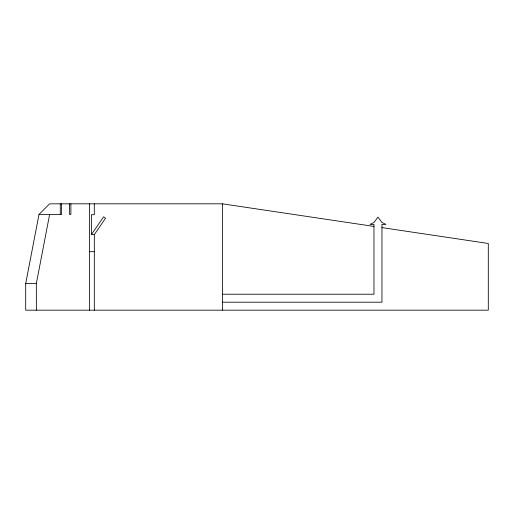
<?xml version="1.0" encoding="UTF-8"?>
<svg xmlns="http://www.w3.org/2000/svg" width="514" height="514" viewBox="0 0 514 514"><rect width="100%" height="100%" fill="white"/><g stroke="black" fill="none" stroke-linecap="round" stroke-linejoin="round"><path stroke-width="0.77" d="M381.953 227.612L488.3 243.475L488.3 310.173L25.7 310.173L25.7 283.587L38.993 214.46L49.627 203.827L222.44 203.827L373.98 226.423M36.359 310.173L36.333 283.587L49.627 214.46M94.319 234.641L91.376 234.641L103.597 216.831L105.569 218.18L94.319 234.641L94.319 310.173M38.993 214.46L61.59 214.46L61.59 203.827M89.52 251.68L94.319 251.68M25.7 283.587L36.333 283.587M222.44 294.22L373.98 294.22L373.98 224.432L369.99 224.432L373.98 222.44L377.97 217.12L381.953 222.44L385.943 224.432L381.953 224.432L381.953 302.193L222.44 302.193M89.532 310.173L89.507 203.827M222.44 203.827L222.44 310.173M94.293 203.827L94.293 214.704L91.376 214.704L91.376 234.641M70.893 203.827L70.893 214.46L69.57 214.46L69.57 203.827M60.26 203.827L60.26 214.46"/></g></svg>
